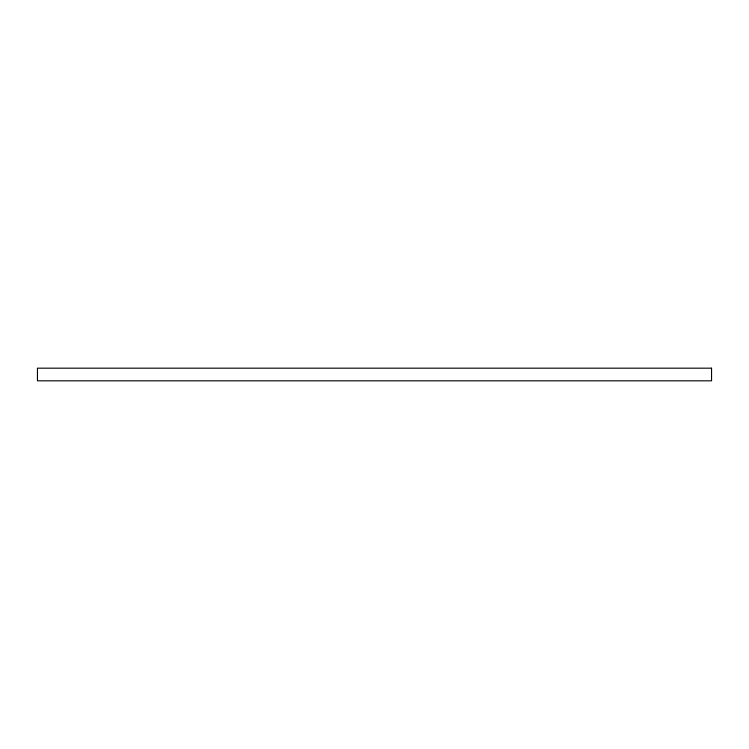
<?xml version="1.0" encoding="UTF-8"?>
<svg xmlns="http://www.w3.org/2000/svg" width="749" height="749" viewBox="0 0 749 749"><rect width="100%" height="100%" fill="white"/><g stroke="black" fill="none" stroke-linecap="round" stroke-linejoin="round"><path stroke-width="1.12" d="M711.55 368.18L37.45 368.18L37.45 380.82L711.55 380.82L711.55 368.18"/></g></svg>
